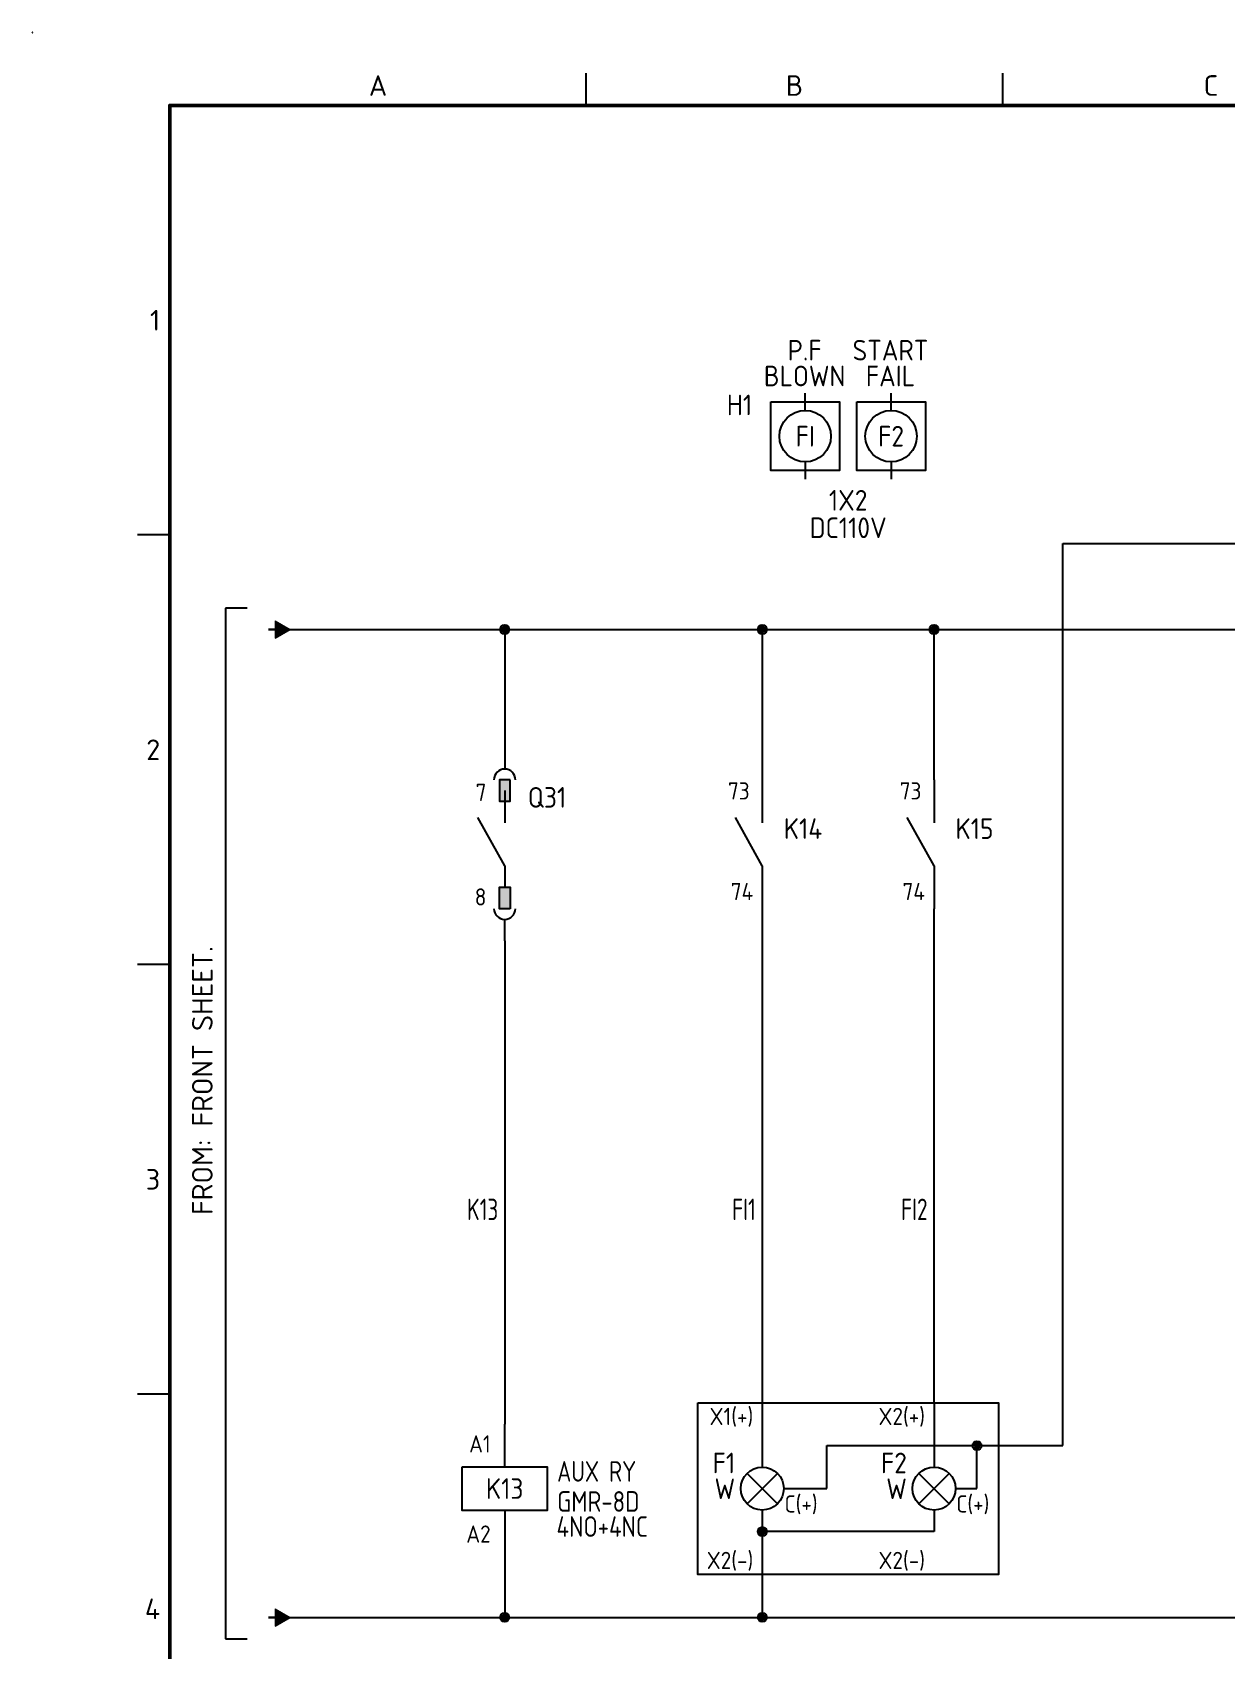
# Model space of a CAD drawing. Extents: x 0 to 556, y 1 to 306.
# Drawn here: x 0 to 139, y 103.8 to 292 of the extents above; entities that cross this region are included whole.
import ezdxf
from ezdxf.enums import TextEntityAlignment as Align

# ---------------------------------------------------------------- set-up
doc = ezdxf.new("R2010")
doc.units = 0
for name, color, linetype in [('MISC', 7, 'Continuous'), ('Sheet Line', 3, 'Continuous'), ('Sheet Text', 2, 'Continuous'), ('SYMS', 7, 'Continuous'), ('TAGS', 7, 'Continuous'), ('TERMS', 7, 'Continuous'), ('WIRE_YELLOW', 2, 'Continuous'), ('WIREFIXED', 7, 'Continuous')]:
    doc.layers.add(name, color=color, linetype=linetype)
doc.layers.add('Sheet Out Line', color=2, linetype='Continuous', lineweight=50)
doc.styles.add('WD', font='ISOCP2.shx')
doc.styles.add('WD_IEC', font='ISOCP2.shx', dxfattribs={"width": 1.1, "height": 2.4, "bigfont": 'whgtxt.shx'})

# ---------------------------------------------------------------- blocks, each defined once
blk = doc.blocks.new('HONF1N')
blk.add_hatch(color=256).paths.add_polyline_path([(0.768, 1), (0.768, -1), (2.5, 0)])
at = {"lineweight": 0, "flags": 128}
for points in [[(0.768, 1), (2.5, 0)], [(0.768, 1), (0.768, -1), (2.5, 0)]]:
    blk.add_lwpolyline(points, dxfattribs=at)
at = {"flags": 128}
blk.add_lwpolyline([(0.768, 0), (0, 0)], dxfattribs=at)
at = {"style": 'WD', "flags": 1}
for tag, p in [('X2TERM01', (0.768, 0)), ('X8TERM02', (2.5, 0))]:
    blk.add_attdef(tag, p, '', height=0.08, rotation=90, dxfattribs=at)
blk = doc.blocks.new('LSSA3')
blk.add_circle((0, 292), 0.01)
at = {"layer": 'Sheet Line'}
for p, q in [((64.5, 283.5), (64.5, 287.25)), ((113, 283.5), (113, 287.25)), ((16, 233.5), (12.25, 233.5)), ((16, 183.5), (12.25, 183.5)), ((16, 133.5), (12.25, 133.5))]:
    blk.add_line(p, q, dxfattribs=at)
at = {"layer": 'Sheet Out Line'}
blk.add_lwpolyline([(16, 6.5), (404, 6.5), (404, 283.5), (16, 283.5)], close=True, dxfattribs=at)
at = {"style": 'WD_IEC', "width": 1.1}
for tag, height, p in [('DESC4', 2.4, (57.5, 39.5)), ('CUSTOMERS31', 3.8, (219, 38)), ('TITLE1', 3.6, (333, 37.5)), ('CUSTOMERS21', 3.8, (219, 35.25)), ('DESC3', 2.4, (57.5, 33.5)), ('CUSTOMERS32', 3.8, (219, 32.5)), ('TITLE2', 3.6, (333, 32.5)), ('CUSTOMERS22', 3.8, (219, 29.75)), ('RN', 3.5, (398, 28.75)), ('DESC2', 2.4, (57.5, 27.5)), ('CUSTOMERS33', 3.8, (219, 27)), ('TITLE3', 3.6, (333, 27.5)), ('DESC1', 2.4, (57.5, 21.5)), ('FILE', 2.4, (314, 18.5)), ('WORKNO', 3.5, (365.5, 18.5)), ('DESC0', 2.4, (57.5, 15.5)), ('SHN', 2.4, (395, 12)), ('TSH', 2.4, (401, 9))]:
    blk.add_attdef(tag, text='', height=height, dxfattribs=at).set_placement(p, align=Align.MIDDLE_CENTER)
at = {"style": 'WD_IEC'}
for tag, p in [('DATE4', (96.5, 39.5)), ('DRWN4', (111.5, 39.5)), ('DSGN4', (126.5, 39.5)), ('CHKD4', (141.5, 39.5)), ('APPD4', (156.5, 39.5)), ('DATE3', (96.5, 33.5)), ('DRWN3', (111.5, 33.5)), ('DSGN3', (126.5, 33.5)), ('CHKD3', (141.5, 33.5)), ('APPD3', (156.5, 33.5)), ('DATE2', (96.5, 27.5)), ('DRWN2', (111.5, 27.5)), ('DSGN2', (126.5, 27.5)), ('CHKD2', (141.5, 27.5)), ('APPD2', (156.5, 27.5)), ('DATE1', (96.5, 21.5)), ('DRWN1', (111.5, 21.5)), ('DSGN1', (126.5, 21.5)), ('CHKD1', (141.5, 21.5)), ('APPD1', (156.5, 21.5)), ('DATE0', (96.5, 15.5)), ('DRWN0', (111.5, 15.5)), ('DSGN0', (126.5, 15.5)), ('CHKD0', (141.5, 15.5)), ('APPD0', (156.5, 15.5))]:
    blk.add_attdef(tag, text='', height=2.4, dxfattribs=at).set_placement(p, align=Align.MIDDLE_CENTER)
at = {"style": 'WD_IEC', "width": 1.1}
for tag, p in [('DWG1ST', (345, 10.5)), ('DWGNO', (373.49, 10.5))]:
    blk.add_attdef(tag, text='', height=3.5, dxfattribs=at).set_placement(p, align=Align.MIDDLE_LEFT)
at = {"style": 'WD_IEC', "width": 1.1, "flags": 9}
blk.add_attdef('WD_TB', (0, 0), '', height=2.4, dxfattribs=at)
at = {"layer": 'Sheet Text', "style": 'WD_IEC', "width": 1.1}
for s, p in [('A', (40.25, 284.62)), ('B', (88.75, 284.62)), ('C', (137.25, 284.62))]:
    blk.add_text(s, height=2.4, dxfattribs=at).set_placement(p, align=Align.CENTER)
for s, p in [('1', (14.88, 258.5)), ('2', (14.88, 208.5)), ('3', (14.88, 158.5)), ('4', (14.88, 108.5))]:
    blk.add_text(s, height=2.4, dxfattribs=at).set_placement(p, align=Align.MIDDLE_RIGHT)
blk = doc.blocks.new('WDDOT')
for radius in [0.529, 0.33, 0.164]:
    blk.add_circle((0, 0), radius)
blk = doc.blocks.new('VB421_AUXCONTACT1')
for p, q in [((0, 7.5), (0, 2.5)), ((0, -2.5), (-3.12, 3.12)), ((0, -2.5), (0, -7.5))]:
    blk.add_line(p, q)
at = {"style": 'WD_IEC', "flags": 1}
for tag, p, height in [('X2TERM01', (0, 7.5), 0.34), ('X4LINK', (-2.75, 0), 0.32), ('X1LINK', (0, 0), 0.34), ('X8TERM02', (0, -7.5), 0.34)]:
    blk.add_attdef(tag, p, '', height=height, dxfattribs=at)
at = {"linetype": 'Continuous', "style": 'WD_IEC'}
for tag, p in [('TERM01', (-1.47, 5.21)), ('TERM02', (-1.06, -6.5))]:
    blk.add_attdef(tag, text='', height=2, dxfattribs=at).set_placement(p, align=Align.RIGHT)
at = {"style": 'WD_IEC'}
for tag, p in [('TAG2', (2.5, 0.62)), ('TEXT1', (2.5, -2.89)), ('TEXT2', (2.5, -6.09))]:
    blk.add_attdef(tag, p, '', height=2.4, dxfattribs=at)
for tag, p in [('INST', (-2.43, -9.12)), ('LOC', (-2.58, -10.73))]:
    blk.add_attdef(tag, text='', height=1, dxfattribs=at).set_placement(p, align=Align.RIGHT)
at = {"style": 'WD_IEC', "flags": 1}
for tag, p in [('XREF', (-2.58, -12.19)), ('FAMILY', (-2.53, -13.64)), ('CONTACT', (-2.6, -15.24))]:
    blk.add_attdef(tag, text='', height=1, dxfattribs=at).set_placement(p, align=Align.RIGHT)
blk = doc.blocks.new('WD_WNV')
at = {"linetype": 'Continuous', "style": 'WD_IEC', "width": 0.8}
blk.add_attdef('WIRENO', text='', height=2.5, rotation=90, dxfattribs=at).set_placement((-0.75, 0), align=Align.CENTER)
at = {"style": 'WD_IEC', "flags": 1}
for tag, p in [('W08USER', (-1, 0.375)), ('W04USER', (-1, 0.875)), ('W05USER', (-1, 0.75)), ('W09USER', (-1, 0.25)), ('W03USER', (-1, 1)), ('W06USER', (-1, 0.625)), ('W07USER', (-1, 0.5)), ('W02USER', (-1, 1.125)), ('W01USER', (-1, 1.25)), ('W10USER', (-1, 0.125))]:
    blk.add_attdef(tag, text='', height=0.08, dxfattribs=at).set_placement(p, align=Align.CENTER)
blk = doc.blocks.new('VLA2_FI2_DC')
for p, q in [((0, 10), (0, 2.5)), ((-1.77, -1.77), (1.77, 1.77)), ((1.77, -1.77), (-1.77, 1.77)), ((0, -2.5), (0, -10))]:
    blk.add_line(p, q)
blk.add_circle((0, 0), 2.5)
at = {"layer": 'SYMS'}
blk.add_line((2.5, 0), (7.5, 0), dxfattribs=at)
at = {"flags": 1}
for tag, p, height, style in [('X2TERM01', (0, 10), 0.32, 'WD_IEC'), ('X1TERM03', (7.5, 0), 0.08, 'WD'), ('PINLIST_TYPE', (0.94, -6.46), 1, 'WD'), ('X8TERM02', (0, -10), 0.32, 'WD_IEC')]:
    blk.add_attdef(tag, p, '', height=height, dxfattribs=dict(at, style=style))
for tag, height, style, p in [('TERM01', 2, 'WD_IEC', (-1.05, 7.4)), ('TEXT1', 2.4, 'WD', (-3.16, 1.78)), ('COLOR', 2.4, 'WD', (-3.16, -1.22)), ('TERM02', 2, 'WD_IEC', (-1.05, -9.36))]:
    blk.add_attdef(tag, text='', height=height, dxfattribs=dict(style=style)).set_placement(p, align=Align.RIGHT)
at = {"style": 'WD', "flags": 1}
for tag, height, p in [('TAG2', 2.4, (-3.16, 4.78)), ('INST', 1, (-2.84, -2.49)), ('LOC', 1, (-3, -3.86)), ('FAMILY', 1, (-2.91, -6.61)), ('XREF', 1, (-2.96, -5.21))]:
    blk.add_attdef(tag, text='', height=height, dxfattribs=at).set_placement(p, align=Align.RIGHT)
at = {"linetype": 'Continuous', "style": 'WD'}
blk.add_attdef('TERM03', (2.59, -2.79), '', height=2, dxfattribs=at)
blk = doc.blocks.new('VLA1_FI1')
for p, q in [((0, 3), (0, 5)), ((0, -3), (0, -5))]:
    blk.add_line(p, q)
blk.add_lwpolyline([(-4, 4), (4, 4), (4, -4), (-4, -4)], close=True)
blk.add_circle((0, 0), 3)
at = {"style": 'WD'}
for tag, p in [('TEXT1', (-0.07, 8.09)), ('TEXT2', (-0.07, 5.09))]:
    blk.add_attdef(tag, text='', height=2.4, dxfattribs=at).set_placement(p, align=Align.BOTTOM_CENTER)
blk.add_attdef('TAG1', text='', height=2.4, dxfattribs=at).set_placement((-6.18, 2.44), align=Align.RIGHT)
at = {"style": 'WD', "flags": 1}
for tag, p in [('INST', (-6.6, 0.77)), ('LOC', (-6.71, -0.61)), ('CAT', (-6.64, -1.92)), ('FAMILY', (-6.61, -3.1)), ('MFG', (-6.7, -4.35)), ('ASSYCODE', (-6.66, -5.59))]:
    blk.add_attdef(tag, text='', height=1, dxfattribs=at).set_placement(p, align=Align.RIGHT)
at = {"style": 'WD_IEC'}
blk.add_attdef('RATING12', text='', height=2.4, dxfattribs=at).set_placement((0, 0), align=Align.MIDDLE_CENTER)
at = {"style": 'WD'}
for tag, p in [('RATING1', (0, -6.26)), ('RATING2', (0, -9.46))]:
    blk.add_attdef(tag, text='', height=2.4, dxfattribs=at).set_placement(p, align=Align.TOP_CENTER)
blk = doc.blocks.new('VJ11_AUXRY_Q1')
for p, q in [((0, 2.5), (0, 7.5)), ((0, -2.5), (0, -7.5))]:
    blk.add_line(p, q)
blk.add_lwpolyline([(-5, 2.5), (-5, -2.5), (5, -2.5), (5, 2.5)], close=True)
at = {"style": 'WD_IEC', "flags": 1}
for tag, p, height in [('X2TERM01', (0, 7.5), 0.32), ('X4LINK', (-5, 0), 0.32), ('X1LINK', (5, 0), 0.32), ('INST', (2.17, -4.46), 1), ('LOC', (2.14, -5.76), 1), ('X8TERM02', (0, -7.5), 0.32), ('FAMILY', (2.27, -7.15), 1), ('CAT', (2.31, -9.98), 1), ('MFG', (2.34, -8.68), 1), ('ASSYCODE', (2.25, -11.11), 1), ('WDTAGALT', (2.25, -12.35), 1), ('PEER_PINLIST', (2.25, -13.65), 1)]:
    blk.add_attdef(tag, p, '', height=height, dxfattribs=at)
at = {"style": 'WD_IEC'}
for tag, p in [('TERM01', (-1.63, 4.2)), ('TERM02', (-1.63, -6.29))]:
    blk.add_attdef(tag, text='', height=2, dxfattribs=at).set_placement(p, align=Align.RIGHT)
for tag, p, width in [('RATING12', (6.11, 0.8), 0.85), ('RATING11', (6.11, -2.7), 0.9), ('RATING1', (6.04, -5.62), 0.9)]:
    blk.add_attdef(tag, p, '', height=2.4, dxfattribs=dict(at, width=width))
blk.add_attdef('TAG1', text='', height=2.4, dxfattribs=at).set_placement((0, 0), align=Align.MIDDLE_CENTER)
at = {"lineweight": 9, "style": 'WD_IEC'}
for tag, p in [('NO', (-5.5, -16.5)), ('NC', (-5.5, -20))]:
    blk.add_attdef(tag, text='', height=2.5, dxfattribs=at).set_placement(p, align=Align.TOP_RIGHT)
for tag, p in [('XREFNO', (-4, -16.5)), ('XREFNC', (-4, -20))]:
    blk.add_attdef(tag, text='', height=2.5, dxfattribs=at).set_placement(p, align=Align.TOP_LEFT)
blk = doc.blocks.new('VA121_AUXCONTACT')
for p, q in [((0, 11.25), (0, 8.75)), ((0, 6.25), (0, 2.5)), ((0, -2.5), (-3.12, 3.12)), ((0, -2.5), (0, -5)), ((0, -11.25), (0, -8.75))]:
    blk.add_line(p, q)
for points in [[(0.62, 7.5), (-0.62, 7.5), (-0.62, 5), (0.62, 5)], [(0.62, -7.5), (-0.62, -7.5), (-0.62, -5), (0.62, -5)]]:
    blk.add_lwpolyline(points, close=True)
for centre, start, end in [((0, 7.5), 0, 180), ((0, -7.5), 180, 0)]:
    blk.add_arc(centre, 1.25, start, end)
for points in [[(0.62, 5), (0.62, 7.5), (-0.62, 5), (-0.62, 7.5)], [(0.62, -5), (0.62, -7.5), (-0.62, -5), (-0.62, -7.5)]]:
    blk.add_solid(points)
at = {"flags": 1}
for tag, p, height, style in [('X2TERM01', (0, 11.25), 0.08, 'WD'), ('X4LINK', (-2.42, 0), 0.32, 'WD_IEC'), ('X1LINK', (0, 0), 0.32, 'WD_IEC'), ('X8TERM02', (0, -11.25), 0.08, 'WD')]:
    blk.add_attdef(tag, p, '', height=height, dxfattribs=dict(at, style=style))
at = {"style": 'WD_IEC'}
for tag, p in [('TERM01', (-2.13, 5.04)), ('TERM02', (-2.13, -7.13))]:
    blk.add_attdef(tag, text='', height=2, dxfattribs=at).set_placement(p, align=Align.RIGHT)
for tag, p in [('TAG2', (2.69, 5.46)), ('TEXT1', (2.69, 1.42)), ('TEXT2', (2.69, -1.5))]:
    blk.add_attdef(tag, text='', height=2.4, dxfattribs=at).set_placement(p, align=Align.MIDDLE_LEFT)
at = {"style": 'WD_IEC', "flags": 1}
blk.add_attdef('XREF', text='', height=1.8, dxfattribs=at).set_placement((2.69, -3.96), align=Align.MIDDLE_LEFT)
for tag, p in [('INST', (-2.37, -9.97)), ('LOC', (-2.4, -11.27)), ('CONTACT', (-2.27, -14)), ('FAMILY', (-2.27, -12.66))]:
    blk.add_attdef(tag, text='', height=1, dxfattribs=at).set_placement(p, align=Align.RIGHT)
blk = doc.blocks.new('VLA2_FI3_DC')
for p, q in [((0, 10), (0, 2.5)), ((-1.77, -1.77), (1.77, 1.77)), ((1.77, -1.77), (-1.77, 1.77)), ((0, -2.5), (0, -5))]:
    blk.add_line(p, q)
blk.add_circle((0, 0), 2.5)
at = {"layer": 'SYMS'}
for p, q in [((5, 0), (5, 5)), ((2.5, 0), (5, 0))]:
    blk.add_line(p, q, dxfattribs=at)
at = {"flags": 1}
for tag, p, height, style in [('X2TERM01', (0, 10), 0.32, 'WD_IEC'), ('PINLIST_TYPE', (0.94, -6.46), 1, 'WD')]:
    blk.add_attdef(tag, p, '', height=height, dxfattribs=dict(at, style=style))
for tag, height, style, p in [('TERM01', 2, 'WD_IEC', (-1.05, 7.4)), ('TEXT1', 2.4, 'WD', (-3.16, 1.78)), ('COLOR', 2.4, 'WD', (-3.16, -1.22)), ('TERM02', 2, 'WD_IEC', (-1.05, -9.36))]:
    blk.add_attdef(tag, text='', height=height, dxfattribs=dict(style=style)).set_placement(p, align=Align.RIGHT)
at = {"style": 'WD', "flags": 1}
for tag, height, p in [('TAG2', 2.4, (-3.16, 4.78)), ('INST', 1, (-2.84, -2.49)), ('LOC', 1, (-3, -3.86)), ('FAMILY', 1, (-2.91, -6.61)), ('XREF', 1, (-2.96, -5.21))]:
    blk.add_attdef(tag, text='', height=height, dxfattribs=at).set_placement(p, align=Align.RIGHT)
at = {"linetype": 'Continuous', "style": 'WD'}
blk.add_attdef('TERM03', (2.59, -2.79), '', height=2, dxfattribs=at)
blk = doc.blocks.new('VLA2_FI1')
for p, q in [((0, 3), (0, 5)), ((0, -3), (0, -5))]:
    blk.add_line(p, q)
blk.add_lwpolyline([(-4, 4), (4, 4), (4, -4), (-4, -4)], close=True)
blk.add_circle((0, 0), 3)
at = {"style": 'WD'}
for tag, p in [('TEXT1', (-0.07, 8.09)), ('TEXT2', (-0.07, 5.09))]:
    blk.add_attdef(tag, text='', height=2.4, dxfattribs=at).set_placement(p, align=Align.BOTTOM_CENTER)
at = {"style": 'WD', "flags": 1}
for tag, height, p in [('TAG2', 2.4, (-6.18, 2.44)), ('INST', 1, (-6.6, 0.77)), ('LOC', 1, (-6.71, -0.61)), ('FAMILY', 1, (-6.61, -1.96))]:
    blk.add_attdef(tag, text='', height=height, dxfattribs=at).set_placement(p, align=Align.RIGHT)
at = {"style": 'WD_IEC'}
blk.add_attdef('FI', text='', height=2.4, dxfattribs=at).set_placement((0, 0), align=Align.MIDDLE_CENTER)

msp = doc.modelspace()

# ---------------------------------------------------------------- linework, layer by layer
at = {"linetype": 'Continuous'}
for p, q in [((25, 225), (22.5, 225)), ((22.5, 225), (22.5, 105)), ((22.5, 105), (25, 105))]:
    msp.add_line(p, q, dxfattribs=at)
at = {"layer": 'SYMS', "linetype": 'Continuous'}
msp.add_line((105, 117.5), (85, 117.5), dxfattribs=at)
msp.add_lwpolyline([(77.5, 132.5), (112.5, 132.5), (112.5, 112.5), (77.5, 112.5)], close=True, dxfattribs=at)
at = {"layer": 'WIRE_YELLOW', "linetype": 'Continuous'}
for p, q in [((120, 127.5), (120, 232.5)), ((120, 232.5), (132.5, 232.5)), ((130, 232.5), (390, 232.5)), ((27.5, 222.5), (390, 222.5)), ((30, 222.5), (30, 222.5)), ((55, 222.5), (55, 208.75)), ((85, 222.5), (85, 205)), ((105, 205), (105, 222.5)), ((85, 190), (85, 132.5)), ((105, 132.5), (105, 190)), ((55, 186.25), (55, 130)), ((92.5, 122.5), (92.5, 127.5)), ((92.5, 127.5), (120, 127.5)), ((55, 115), (55, 107.5)), ((85, 112.5), (85, 107.5)), ((27.5, 107.5), (390, 107.5))]:
    msp.add_line(p, q, dxfattribs=at)

# ---------------------------------------------------------------- block references
at = {"linetype": 'Continuous'}
msp.add_blockref('LSSA3', (0, 0), dxfattribs=at)
at = {"layer": 'SYMS', "linetype": 'Continuous'}
ref = msp.add_blockref('VLA1_FI1', (90, 245), dxfattribs=at)
ref.add_attrib('TEXT1', 'P.F', dxfattribs={"layer": 'MISC', "height": 2.4, "style": 'WD'}).set_placement((89.93, 253.09), align=Align.BOTTOM_CENTER)
ref.add_attrib('TEXT2', 'BLOWN', dxfattribs={"layer": 'MISC', "height": 2.4, "style": 'WD'}).set_placement((89.93, 250.09), align=Align.BOTTOM_CENTER)
ref.add_attrib('RATING2', 'DC110V', dxfattribs={"layer": 'MISC', "height": 2.4, "style": 'WD'}).set_placement((95, 235.54), align=Align.TOP_CENTER)
ref.add_attrib('RATING1', '1X2', dxfattribs={"layer": 'MISC', "height": 2.4, "style": 'WD'}).set_placement((95, 238.74), align=Align.TOP_CENTER)
ref.add_attrib('TAG1', 'H1', dxfattribs={"layer": 'TAGS', "height": 2.4, "style": 'WD'}).set_placement((83.82, 247.44), align=Align.RIGHT)
ref.add_attrib('RATING12', 'FI', dxfattribs={"layer": 'MISC', "height": 2.4, "style": 'WD_IEC'}).set_placement((90, 245), align=Align.MIDDLE_CENTER)
ref = msp.add_blockref('VLA2_FI1', (100, 245), dxfattribs=at)
ref.add_attrib('TEXT1', 'START', dxfattribs={"layer": 'MISC', "height": 2.4, "style": 'WD'}).set_placement((99.93, 253.09), align=Align.BOTTOM_CENTER)
ref.add_attrib('TEXT2', 'FAIL', dxfattribs={"layer": 'MISC', "height": 2.4, "style": 'WD'}).set_placement((99.93, 250.09), align=Align.BOTTOM_CENTER)
ref.add_attrib('FI', 'F2', dxfattribs={"layer": 'MISC', "height": 2.4, "style": 'WD_IEC'}).set_placement((100, 245), align=Align.MIDDLE_CENTER)
for name, p in [('HONF1N', (27.5, 222.5)), ('WDDOT', (55, 222.5)), ('WDDOT', (85, 222.5)), ('WDDOT', (105, 222.5)), ('WDDOT', (110, 127.5)), ('WDDOT', (85, 117.5)), ('HONF1N', (27.5, 107.5)), ('WDDOT', (55, 107.5)), ('WDDOT', (85, 107.5))]:
    msp.add_blockref(name, p, dxfattribs=at)
ref = msp.add_blockref('VA121_AUXCONTACT', (55, 197.5), dxfattribs=at)
ref.add_attrib('TERM02', '8', dxfattribs={"layer": 'TERMS', "height": 2, "style": 'WD_IEC'}).set_placement((52.87, 190.37), align=Align.RIGHT)
ref.add_attrib('TERM01', '7', dxfattribs={"layer": 'TERMS', "height": 2, "style": 'WD_IEC'}).set_placement((52.87, 202.54), align=Align.RIGHT)
ref.add_attrib('TAG2', 'Q31', dxfattribs={"layer": 'TAGS', "height": 2.4, "style": 'WD_IEC'}).set_placement((57.69, 202.96), align=Align.MIDDLE_LEFT)
ref = msp.add_blockref('VB421_AUXCONTACT1', (85, 197.5), dxfattribs=at)
ref.add_attrib('TERM02', '74', dxfattribs={"layer": 'TERMS', "linetype": 'Continuous', "height": 2, "style": 'WD_IEC'}).set_placement((83.94, 191), align=Align.RIGHT)
ref.add_attrib('TERM01', '73', dxfattribs={"layer": 'TERMS', "linetype": 'Continuous', "height": 2, "style": 'WD_IEC'}).set_placement((83.53, 202.71), align=Align.RIGHT)
ref.add_attrib('TAG2', 'K14', (87.5, 198.12), dxfattribs={"layer": 'TAGS', "height": 2.4, "style": 'WD_IEC'})
ref = msp.add_blockref('VB421_AUXCONTACT1', (105, 197.5), dxfattribs=at)
ref.add_attrib('TERM02', '74', dxfattribs={"layer": 'TERMS', "linetype": 'Continuous', "height": 2, "style": 'WD_IEC'}).set_placement((103.94, 191), align=Align.RIGHT)
ref.add_attrib('TERM01', '73', dxfattribs={"layer": 'TERMS', "linetype": 'Continuous', "height": 2, "style": 'WD_IEC'}).set_placement((103.53, 202.71), align=Align.RIGHT)
ref.add_attrib('TAG2', 'K15', (107.5, 198.12), dxfattribs={"layer": 'TAGS', "height": 2.4, "style": 'WD_IEC'})
ref = msp.add_blockref('WD_WNV', (85, 155), dxfattribs=at)
ref.add_attrib('WIRENOF', 'FI1', dxfattribs={"layer": 'WIREFIXED', "linetype": 'Continuous', "height": 2.5, "style": 'WD_IEC', "width": 0.8}).set_placement((84.25, 155), align=Align.MIDDLE_RIGHT)
ref = msp.add_blockref('VLA2_FI2_DC', (85, 122.5), dxfattribs=at)
ref.add_attrib('COLOR', 'W', dxfattribs={"layer": 'MISC', "height": 2.4, "style": 'WD'}).set_placement((81.84, 121.28), align=Align.RIGHT)
ref.add_attrib('TEXT1', 'F1', dxfattribs={"layer": 'MISC', "height": 2.4, "style": 'WD'}).set_placement((81.84, 124.28), align=Align.RIGHT)
ref.add_attrib('TERM03', 'C(+)', (87.59, 119.71), dxfattribs={"layer": 'TERMS', "linetype": 'Continuous', "height": 2, "style": 'WD'})
ref.add_attrib('TERM02', 'X2(-)', dxfattribs={"layer": 'TERMS', "height": 2, "style": 'WD_IEC'}).set_placement((83.95, 113.14), align=Align.RIGHT)
ref.add_attrib('TERM01', 'X1(+)', dxfattribs={"layer": 'TERMS', "height": 2, "style": 'WD_IEC'}).set_placement((83.95, 129.9), align=Align.RIGHT)
ref = msp.add_blockref('VLA2_FI3_DC', (105, 122.5), dxfattribs=at)
ref.add_attrib('COLOR', 'W', dxfattribs={"layer": 'MISC', "height": 2.4, "style": 'WD'}).set_placement((101.84, 121.28), align=Align.RIGHT)
ref.add_attrib('TEXT1', 'F2', dxfattribs={"layer": 'MISC', "height": 2.4, "style": 'WD'}).set_placement((101.84, 124.28), align=Align.RIGHT)
ref.add_attrib('TERM03', 'C(+)', (107.59, 119.71), dxfattribs={"layer": 'TERMS', "linetype": 'Continuous', "height": 2, "style": 'WD'})
ref.add_attrib('TERM02', 'X2(-)', dxfattribs={"layer": 'TERMS', "height": 2, "style": 'WD_IEC'}).set_placement((103.95, 113.14), align=Align.RIGHT)
ref.add_attrib('TERM01', 'X2(+)', dxfattribs={"layer": 'TERMS', "height": 2, "style": 'WD_IEC'}).set_placement((103.95, 129.9), align=Align.RIGHT)
ref = msp.add_blockref('VJ11_AUXRY_Q1', (55, 122.5), dxfattribs=at)
ref.add_attrib('RATING1', '4NO+4NC', (61.04, 116.88), dxfattribs={"layer": 'MISC', "height": 2.4, "style": 'WD_IEC', "width": 0.9})
ref.add_attrib('RATING11', 'GMR-8D', (61.11, 119.8), dxfattribs={"layer": 'MISC', "height": 2.4, "style": 'WD_IEC', "width": 0.9})
ref.add_attrib('RATING12', 'AUX RY', (61.11, 123.3), dxfattribs={"layer": 'MISC', "height": 2.4, "style": 'WD_IEC', "width": 0.85})
ref.add_attrib('TAG1', 'K13', dxfattribs={"layer": 'TAGS', "height": 2.4, "style": 'WD_IEC'}).set_placement((55, 122.5), align=Align.MIDDLE_CENTER)
ref.add_attrib('TERM02', 'A2', dxfattribs={"layer": 'TERMS', "height": 2, "style": 'WD_IEC'}).set_placement((53.37, 116.21), align=Align.RIGHT)
ref.add_attrib('TERM01', 'A1', dxfattribs={"layer": 'TERMS', "height": 2, "style": 'WD_IEC'}).set_placement((53.37, 126.7), align=Align.RIGHT)
at = {"layer": 'WIREFIXED', "linetype": 'Continuous'}
ref = msp.add_blockref('WD_WNV', (55, 155), dxfattribs=at)
ref.add_attrib('WIRENOF', 'K13', dxfattribs={"linetype": 'Continuous', "height": 2.5, "style": 'WD_IEC', "width": 0.8}).set_placement((54.25, 155), align=Align.MIDDLE_RIGHT)
ref = msp.add_blockref('WD_WNV', (105, 155), dxfattribs=at)
ref.add_attrib('WIRENOF', 'FI2', dxfattribs={"linetype": 'Continuous', "height": 2.5, "style": 'WD_IEC', "width": 0.8}).set_placement((104.25, 155), align=Align.MIDDLE_RIGHT)

# ---------------------------------------------------------------- texts
at = {"linetype": 'Continuous', "insert": (20.99, 170), "char_height": 2.4, "width": 67.5, "attachment_point": 8, "rotation": 90, "style": 'WD_IEC'}
msp.add_mtext('FROM: FRONT SHEET.^I', dxfattribs=at)

doc.saveas('drawing.dxf')
